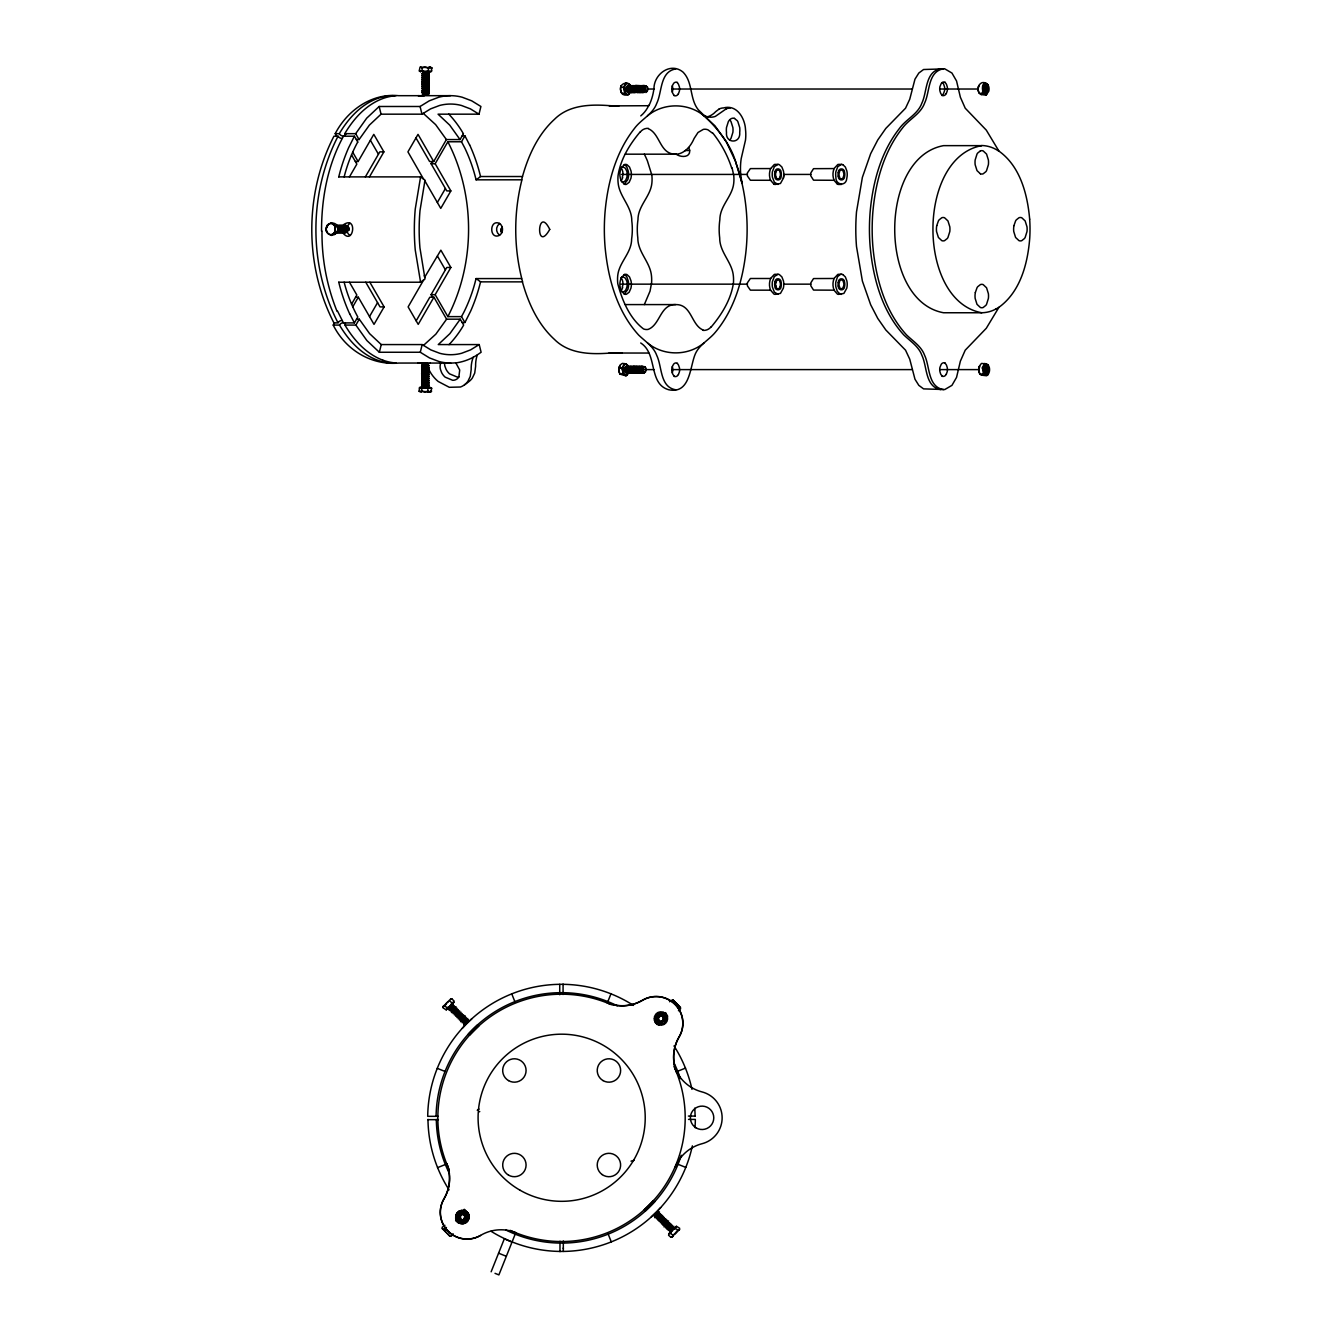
<?xml version="1.0" encoding="UTF-8"?>
<svg xmlns="http://www.w3.org/2000/svg" width="1342" height="1342" viewBox="0 0 1342 1342"><rect width="100%" height="100%" fill="white"/><g stroke="black" fill="none" stroke-linecap="round" stroke-linejoin="round"><path stroke-width="1.5" d="M563.321 1248.815L563.321 1247.909M662.814 1015.391L664.391 1017.756L664.038 1020.457M459.534 1217.043C470.069 1205.569 461.447 1231.184 460.272 1215.164M658.05 1018.679C666.068 1007.741 663.384 1030.555 658.1 1018.008M664.038 1019.081C664.642 1012.69 654.208 1016.028 658.519 1020.876M326.223 229.297C325.804 233.743 331.994 237.467 334.242 232.569A5.821 5.821 0 0 0 334.812 231.428C335.047 229.214 335.886 223.04 337.781 227.469A4.462 4.462 0 0 1 338.167 230.203L337.698 231.411M459.316 1219.224L458.729 1216.137L460.323 1213.94M657.429 1020.004L657.832 1016.515M663.569 1020.776L663.955 1016.615M985.716 92.162C982.478 93.068 984.005 84.848 983.619 90.065M984.038 369.604L984.105 368.748L984.609 370.979A7.029 7.029 0 0 0 984.76 368.228L985.347 365.98L987.108 366.4M984.156 368.446L984.139 370.509M642.818 369.335L644.126 372.321L646.072 370.61A4.68 4.68 0 0 0 646.106 368.899L644.663 366.618L645.703 367.725M453.932 1002.239L446.232 1009.939L442.977 1007.741M444.185 1005.779L447.272 1007.691L446.265 1009.738M452.036 1003.179L449.755 1000.746M669.809 1233.13L672.879 1235.043L672.577 1236.502M678.649 1230.329L675.345 1228.484L675.798 1226.84M984.256 369.604L984.139 370.711M620.977 91.508C618.108 84.546 626.815 80.05 630.757 85.636M625.909 82.852L623.762 86.978L620.943 87.381M618.863 369.989L620.306 364.974M620.323 364.94C625.724 359.522 624.215 369.805 619.148 368.027M979.224 93.101C976.037 88.253 980.13 79.48 986.555 83.556M984.206 82.785L982.948 86.693A9.075 9.075 0 0 0 983.015 91.424L986.118 95.114L988.769 91.222A9.075 9.075 0 0 0 988.702 86.492L987.964 84.814M978.821 371.248A7.817 7.817 0 0 0 979.123 372.455L979.744 373.747L978.721 369.486L980.448 364.571L981.606 363.43L986.454 363.967M984.726 363.43L982.126 367.96L983.166 370.392A6.559 6.559 0 0 1 983.367 371.684L983.065 374.116L979.845 373.915M326.223 228.845C325.972 222.806 334.376 220.893 337.412 225.875M328.337 233.743L327.247 232.569A5.821 5.821 0 0 1 326.66 231.428L326.257 229.75A6.76 6.76 0 0 1 326.257 228.408L328.337 224.399M463.225 1220.868L466.211 1218.318L465.54 1214.359M664.76 1019.434L664.324 1016.38L661.707 1014.653M664.407 1018.796L663.804 1020.457M631.26 88.22L632.166 85.737L633.76 85.636M424.34 364.37L428.232 364.521L427.242 364.89A29.071 29.071 0 0 1 426.37 364.99L421.656 366.467L422.545 367.406L426.37 366.836A29.071 29.071 0 0 0 427.242 366.735L429.004 365.578L428.098 364.655M442.977 1007.523L443.414 1006.248M328.639 224.164L330.736 223.544A3.875 3.875 0 0 1 332.833 224.181C335.953 225.557 335.349 227.15 333.151 224.399M978.234 90.166L978.201 89.729A9.511 9.511 0 0 1 978.201 87.951L978.855 85.519M978.754 370.811L978.721 370.392A9.511 9.511 0 0 1 978.721 368.614L979.358 366.165M326.257 228.408L327.029 225.926M664.005 1019.249L661.874 1021.916M428.366 71.898L429.255 72.887L428.35 73.827L424.592 74.397A26.454 26.454 0 0 0 423.468 74.548L421.891 73.844L423.468 72.703A26.454 26.454 0 0 1 424.592 72.552L428.333 71.713M428.35 73.827C430.631 75.907 426.102 76.159 424.592 76.242A26.454 26.454 0 0 0 423.468 76.377L421.891 75.689L422.797 74.749M428.35 75.672L429.255 76.578L428.299 77.568L424.592 78.088A26.454 26.454 0 0 0 423.468 78.222L421.891 77.534L422.797 76.595M422.797 78.44L421.891 79.363L423.468 80.067A26.454 26.454 0 0 1 424.592 79.933L428.299 79.413L429.255 78.457L428.35 77.517M428.35 79.346L429.255 80.252L428.215 81.292L424.592 81.761A26.454 26.454 0 0 0 423.468 81.912L421.891 81.208L422.797 80.268M428.35 81.191L429.255 82.097L428.299 83.087L424.592 83.607A26.454 26.454 0 0 0 423.468 83.758L421.891 83.053L422.797 82.114M428.35 83.036L429.255 83.942L428.215 84.965L424.592 85.452A26.454 26.454 0 0 0 423.468 85.603L421.891 84.898L422.797 83.959M422.797 85.804L421.891 86.744L423.468 87.448A26.454 26.454 0 0 1 424.592 87.297L428.299 86.777L429.255 85.821L428.35 84.882M428.35 86.727L429.255 87.633L428.299 88.622L424.592 89.142A26.454 26.454 0 0 0 423.468 89.277L421.891 88.589L422.797 87.649M422.814 91.306L423.468 91.122A26.454 26.454 0 0 1 424.592 90.988L429.255 91.34L424.592 92.816A26.454 26.454 0 0 0 423.468 92.967L421.891 92.263L422.797 89.495M421.891 92.263L429.255 91.34M421.64 366.5L429.004 365.578M422.613 367.356C420.18 369.906 424.877 368.849 426.37 368.681A29.071 29.071 0 0 0 427.242 368.564L429.004 367.423L428.098 366.483M428.098 368.329L429.004 369.235L427.242 370.409A29.071 29.071 0 0 1 426.37 370.526C424.894 370.677 420.214 371.818 422.613 369.201M422.613 372.875L426.37 372.371A29.071 29.071 0 0 0 427.242 372.254L429.004 372.959L427.242 374.099A29.071 29.071 0 0 1 426.37 374.2L422.613 374.72L421.64 373.881L422.545 371.097M421.64 373.881L429.004 372.959M428.098 373.864L429.004 374.754L427.242 375.945A29.071 29.071 0 0 1 426.37 376.045C424.928 376.23 420.214 377.236 422.613 374.72M422.613 376.565C420.18 379.115 424.877 378.058 426.37 377.89A29.054 29.054 0 0 0 427.242 377.79L429.004 376.632L428.098 375.71M428.098 377.538L429.004 378.444L427.242 379.618A29.054 29.054 0 0 1 426.37 379.736C424.894 379.887 420.214 381.027 422.613 378.41M428.098 379.383L429.004 380.289L427.242 381.464A29.054 29.054 0 0 1 426.37 381.581C424.961 381.732 420.331 382.789 422.545 380.306M428.098 381.229L429.004 382.168L427.242 383.309A29.054 29.054 0 0 1 426.37 383.426C424.928 383.611 420.214 384.6 422.613 382.101M428.098 383.074L429.004 383.98L427.242 385.154A29.054 29.054 0 0 1 426.37 385.255C424.928 385.456 420.214 386.446 422.613 383.929M988.064 90.249L987.511 86.106M984.139 368.698L984.391 367.49M644.68 87.767L645.737 91.558L647.867 89.964A4.68 4.68 0 0 0 647.901 88.253C647.196 85.066 643.539 86.14 647.498 87.079M642.868 368.597L645.016 367.02M657.882 1015.642L656.674 1018.578L657.882 1021.514M653.973 88.975C653.655 74.364 670.363 61.698 682.977 72.065C693.16 82.231 689.369 98.721 698.293 109.759C714.095 125.209 730.115 141.38 736.204 163.623A169.461 169.461 0 0 1 741.304 180.482L742.025 183.435A193.584 193.584 0 0 1 744.508 196.167A210.66 210.66 0 0 1 745.817 252.682C742.529 281.149 733.94 310.203 715.185 332.464C708.61 340.382 698.259 345.246 694.686 355.513C689.838 368.664 689.603 393.961 668.92 389.801C647.951 384.047 658.016 353.902 640.704 342.982M775.693 283.061L776.28 281.367A2.701 2.701 0 0 1 777.303 280.293M838.23 172.648C838.163 167.633 844.722 167.633 844.655 172.648A9.897 9.897 0 0 1 844.655 176.205C844.739 181.22 838.163 181.22 838.23 176.205M838.23 282.558C838.163 277.526 844.722 277.526 844.655 282.558A9.897 9.897 0 0 1 844.655 286.098C844.739 291.113 838.163 291.113 838.23 286.098M338.704 176.892L420.583 176.892L425.011 180.18L419.996 210.627A215.928 215.928 0 0 0 419.945 247.901L425.011 278.935L420.583 282.223L338.704 282.223M420.583 176.892L415.248 209.084A230.254 230.254 0 0 0 415.248 250.015L420.583 282.223M620.96 86.978L621.312 85.586L620.792 87.163A9.344 9.344 0 0 0 620.641 89.797L620.692 90.233M619.165 367.624L619.518 366.232L619.014 367.825A9.344 9.344 0 0 0 618.897 370.895L619.903 373.814M621.765 93.303L624.265 93.537L624.55 91.122M619.987 373.965L622.47 374.183L622.755 371.768A6.542 6.542 0 0 0 622.554 370.459L621.514 368.027M465.204 1219.274L465.942 1216.59L464.181 1213.688M979.324 93.269C986.622 94.628 978.788 85.251 985.28 83.523A1.879 1.879 0 0 1 986.303 83.489L987.964 84.814M988.048 90.283L987.326 92.078M656.842 1017.672L656.842 1019.484M450.694 363.078A45.511 45.511 0 0 1 439.035 361.535L429.474 357.911L420.281 352.258L379.35 352.258L381.245 344.575L369.587 333.621L359.27 319.178L356.553 319.178M463.443 133.663L460.038 139.568L449.721 125.125L438.062 114.171L478.993 114.171L480.906 106.488L471.713 100.835L462.151 97.211A45.511 45.511 0 0 0 450.493 95.668L418.301 95.701M420.281 352.258L422.193 344.575L381.245 344.575M431.671 391.143L427.628 391.998L427.997 388.257L429.44 387.435A1.862 1.862 0 0 1 430.228 387.435L431.671 388.257L430.849 391.998L418.972 391.143L419.794 387.402L431.671 388.257M985.347 365.98L985.263 363.581M326.576 231.696L326.257 229.734M644.73 87.599L645.083 86.693M667.628 1016.632L663.3 1013.864M522.491 176.523L521.635 179.811L476.175 179.828L480.604 176.523L522.491 176.523C528.413 155.387 537.991 134.368 554.464 119.337C569.092 104.659 590.95 104.19 610.241 105.716L611.096 105.716M810.769 174.426L783.778 174.426A16.523 16.523 0 0 1 783.342 178.268L780.44 183.502L775.257 184.458A3.489 3.489 0 0 1 773.998 184.206M629.834 85.351L627.871 85.552L626.798 87.784A6.274 6.274 0 0 0 626.899 90.048L628.878 92.665L636.024 92.514M629.364 85.552L628.308 87.784A6.274 6.274 0 0 0 628.408 90.048C632.719 94.225 624.902 97.043 621.9 93.537M632.267 85.636L630.656 85.737L629.767 88.22A6.341 6.341 0 0 0 629.918 90.048L631.596 92.564M641.291 85.636L639.681 85.737L638.792 88.22A6.341 6.341 0 0 0 638.943 90.048L640.637 92.564L643.556 92.514M637.987 366.299L633.827 366.081L632.485 368.865A6.341 6.341 0 0 0 632.636 370.694L634.33 373.21L638.758 373.16M644.059 366.618L641.342 366.081L640 368.865A6.341 6.341 0 0 0 640.151 370.694L641.56 373.059L643.825 373.244M642.415 366.383L641.51 368.865A6.341 6.341 0 0 0 641.661 370.694L643.288 373.126M334.795 234.414L337.412 232.25L337.882 229.75A9.579 9.579 0 0 0 337.899 228.408L337.714 227.117M466.362 1020.608C471.713 1016.297 456.75 1032.501 468.358 1020.39M450.191 1007.758L448.832 1008.647L452.086 1004.084M655.584 1216.087L658.167 1211.91L654.309 1215.751M670.597 1231.872L673.114 1227.913M622.722 177.513L621.832 179.744A6.005 6.005 0 0 1 621.111 180.767L624.399 184.24A3.439 3.439 0 0 0 626.412 184.357L629.163 182.311L630.941 178.268A16.725 16.725 0 0 0 631.025 171.004L629.482 167.012L626.982 164.697A3.489 3.489 0 0 0 624.399 164.596L621.111 168.085M622.722 287.406L621.832 289.637A6.005 6.005 0 0 1 621.111 290.66L624.399 294.133A3.439 3.439 0 0 0 626.412 294.25L629.163 292.22L630.941 288.161A16.725 16.725 0 0 0 631.025 280.914L629.482 276.905L626.982 274.59A3.489 3.489 0 0 0 624.399 274.506L621.111 277.979M459.149 1214.409L458.142 1216.959L459.048 1219.543M664.86 1019.501L661.74 1022.621L657.966 1021.43M430.212 67.1L431.923 67.956L420.063 67.1L419.224 70.858L431.084 71.713L431.923 67.956L429.96 67.1M465.288 1219.123L465.355 1215.215M465.657 1218.133C466.16 1212.967 464.818 1223.535 460.574 1219.677C457.152 1217.764 460.189 1212.212 463.661 1213.805M348.819 230.136L348.568 227.284L346.421 225.49A2.751 2.751 0 0 0 345.23 225.406L345.23 225.406M645.183 86.525L644.596 88.086A4.731 4.731 0 0 0 644.714 89.797L645.234 90.971M452.422 1003.145L454.032 1000.931L451.835 998.884M675.479 1227.477L675.663 1227.024A5.553 2.768 45 0 1 676.133 1226.554M679.203 1229.926L679.656 1228.282L676.569 1226.353M979.241 366.5L979.023 367.557M445.225 1005.644L446.131 1003.699M451.784 1003.179L450.291 1005.879M458.478 1215.617L459.467 1219.828M978.435 86.693L978.503 86.894M656.842 1017.655L657.379 1016.464M670.832 1232.996L671.52 1231.436M677.408 1230.53L671.956 1237.19M431.352 391.411L429.96 391.998M491.138 1271.797L504.34 1238.783L512.007 1242.138M607.943 1001.384L611.046 993.617M515.11 1234.372L498.888 1274.9L495.013 1273.34M429.708 391.998L427.997 391.143L425.028 391.998M986.94 86.257L984.843 85.318L983.535 89.411M458.494 1215.584L460.994 1213.269L464.064 1213.621M776.146 171.742L775.693 173.152A7.079 7.079 0 0 0 775.693 175.701L776.146 177.11M839.589 171.742L839.136 173.152A7.079 7.079 0 0 0 839.153 175.701L839.589 177.11M843.296 177.11L843.749 175.701A7.079 7.079 0 0 0 843.732 173.152L843.296 171.742M843.296 287.003L843.749 285.594A7.079 7.079 0 0 0 843.732 283.061L843.296 281.652M628.962 366.299C625.422 364.219 622.252 370.509 625.758 372.875M773.998 184.206L770.56 180.281A15.55 15.55 0 0 1 770.643 168.606L774.317 164.529A3.422 3.422 0 0 1 775.257 164.395L777.991 164.395A3.523 3.523 0 0 1 779.383 164.697L781.883 167.012L783.443 171.004A16.725 16.725 0 0 1 783.342 178.268M770.56 278.482L774.317 274.439A3.422 3.422 0 0 1 775.257 274.305L777.991 274.305A3.523 3.523 0 0 1 779.383 274.59L781.883 276.905L783.443 280.914A16.725 16.725 0 0 1 783.342 288.161L780.44 293.412L775.257 294.351A3.489 3.489 0 0 1 773.998 294.099L770.56 290.174A15.55 15.55 0 0 1 770.643 278.499L750.396 278.499L747.46 282.709A9.948 9.948 0 0 0 747.46 285.93L750.396 290.157L770.56 290.174M627.452 85.972L626.06 89.126L627.553 92.229M779.836 177.11L780.272 175.785A7.029 7.029 0 0 0 780.256 172.967L779.803 171.659M779.836 287.02L780.272 285.678A7.029 7.029 0 0 0 780.256 282.86L779.803 281.568M839.589 281.635L839.153 282.977A7.029 7.029 0 0 0 839.186 285.779L839.639 287.087M624.667 367.691L624.265 368.731A4.68 4.68 0 0 0 624.248 370.442L624.6 371.449M627.284 86.207L626.546 88.086A4.731 4.731 0 0 0 626.664 89.797L627.57 91.625M628.777 86.257L628.056 88.086A4.731 4.731 0 0 0 628.173 89.797L629.062 91.625M630.455 85.972L629.549 88.086A4.731 4.731 0 0 0 629.666 89.797L630.572 91.625M639.782 85.636L635.622 85.435L634.061 88.086A4.731 4.731 0 0 0 634.179 89.797L635.571 92.195L637.534 92.514M639.312 86.257L638.574 88.086A4.731 4.731 0 0 0 638.691 89.797L639.597 91.625M644.412 85.552L643.086 88.086A4.731 4.731 0 0 0 643.221 89.797C646.341 93.336 642.852 93.437 641.711 89.797A4.731 4.731 0 0 1 641.593 88.086L643.137 85.435L646.139 85.905M625.657 366.618L624.751 368.731A4.731 4.731 0 0 0 624.869 370.442L626.529 373.059L629.717 373.16M630.472 366.299L628.861 366.383L627.754 368.731A4.731 4.731 0 0 0 627.888 370.442L629.264 372.841L631.226 373.16M633.005 366.903L632.267 368.731A4.731 4.731 0 0 0 632.401 370.442L633.088 371.935M639.497 366.299L637.903 366.383L636.796 368.731A4.731 4.731 0 0 0 636.913 370.442L638.289 372.841L640.251 373.16M640.52 366.903L639.798 368.731A4.731 4.731 0 0 0 639.916 370.442L640.604 371.935M642.03 366.903L641.308 368.731A4.731 4.731 0 0 0 641.426 370.442L642.113 371.935M465.557 1218.335L464.768 1219.425L465.489 1216.875M983.854 91.105L984.089 90.317A7.029 7.029 0 0 0 984.24 87.582L984.105 86.307L984.491 87.884A5.485 5.485 0 0 1 984.34 90.015L983.854 91.122M985.229 91.323L985.598 90.317A7.029 7.029 0 0 0 985.749 87.582L984.206 86.106M985.733 92.145L987.091 90.317A7.029 7.029 0 0 0 987.259 87.582L986.773 85.989M984.542 367.104L985.011 368.547A5.485 5.485 0 0 1 984.86 370.66L985.112 372.64L986.102 370.979A7.029 7.029 0 0 0 986.269 368.228L985.884 366.836M986.672 372.59L987.611 370.979A7.029 7.029 0 0 0 987.779 368.228L987.125 366.433M625.389 84.965L626.982 83.59A1.879 1.879 0 0 1 628.006 83.556L628.257 83.64M623.611 365.611L625.204 364.236A1.879 1.879 0 0 1 626.228 364.202L628.157 365.997M635.269 85.636L633.676 85.737L632.77 88.22A6.341 6.341 0 0 0 632.921 90.048L634.615 92.564M634.8 86.257L634.28 88.22A6.341 6.341 0 0 0 634.43 90.048L635.085 91.625M636.896 85.552L635.773 88.22A6.341 6.341 0 0 0 635.923 90.048L637.618 92.564L640.537 92.514M638.289 85.653L637.282 88.22A6.341 6.341 0 0 0 637.433 90.048L639.127 92.564M642.784 85.636L641.191 85.737L640.285 88.22A6.341 6.341 0 0 0 640.436 90.048L642.13 92.564M642.315 86.257L641.795 88.22A6.341 6.341 0 0 0 641.946 90.048L642.399 91.29M643.825 86.257L643.304 88.22A6.341 6.341 0 0 0 643.455 90.048L644.16 91.709M625.473 366.903L625.003 368.429A6.274 6.274 0 0 0 625.12 370.694L625.573 371.935M627.368 366.383L626.513 368.429A6.274 6.274 0 0 0 626.613 370.694L628.308 373.21L626.932 374.988M631.981 366.299L630.371 366.383L629.465 368.865A6.341 6.341 0 0 0 629.633 370.694L631.31 373.21L634.229 373.16M633.474 366.299L631.881 366.383L630.975 368.865A6.341 6.341 0 0 0 631.126 370.694L632.82 373.21M634.883 366.383L633.994 368.865A6.341 6.341 0 0 0 634.145 370.694L635.823 373.21M636.393 366.383L635.487 368.865A6.341 6.341 0 0 0 635.638 370.694L637.333 373.21M637.517 366.903L636.997 368.865A6.341 6.341 0 0 0 637.148 370.694L637.601 371.935M641.006 366.299L639.396 366.383L638.507 368.865A6.341 6.341 0 0 0 638.658 370.694L639.798 372.841L641.761 373.16M1029.666 219.149A144.382 144.382 0 0 1 1029.75 237.937C1027.804 263.217 1020.557 291.633 998.934 307.301L986.303 328.27L965.217 350.195L960.369 361.183L956.544 377.404L951.948 385.355L944.768 389.549L923.564 388.878L918.817 385.355L914.976 379.232L909.742 359.186L905.548 350.195L885.821 329.981L877.769 318.44L870.673 304.751L862.386 281.065L856.498 246.475A213.328 213.328 0 0 1 856.498 211.919L862.386 177.345L870.673 153.659L877.769 139.954L885.821 128.413L905.548 108.199L909.742 99.224L914.976 79.178L918.817 73.038L923.564 69.516L944.768 68.845L951.948 73.038L956.544 80.99L960.369 97.211L965.217 108.199L986.303 130.14L998.934 151.109C1020.272 166.324 1027.486 194.389 1029.666 219.149M643.137 367.607L642.801 368.731A4.731 4.731 0 0 0 642.919 370.442L643.455 371.633M625.221 85.284L624.651 86.76A9.075 9.075 0 0 0 624.718 91.491L627.117 94.494A1.879 1.879 0 0 0 628.14 94.46L629.532 93.37L628.274 94.796M644.328 304.584L650.048 291.13L651.575 282.877A40.629 40.629 0 0 0 651.491 275.999C650.333 262.109 637.702 252.363 637.819 237.937A68.526 68.526 0 0 1 637.97 219.685C637.987 205.779 650.367 196.67 651.843 183.418A37.173 37.173 0 0 0 651.826 174.997L647.381 160.788A127.272 127.272 0 0 0 644.345 154.179M623.426 365.93L622.856 367.406A9.075 9.075 0 0 0 622.923 372.137L626.026 375.844L627.536 374.284M984.038 365.863L983.468 367.339A9.075 9.075 0 0 0 983.535 372.07L986.085 375.24M501.925 227.368L502.176 227.167A7.767 7.767 0 0 1 502.059 231.931A6.962 6.962 0 0 1 501.69 232.787L501.64 232.887A6.274 6.274 0 0 1 499.375 235.387M649.243 104.793L648.79 105.716L611.08 105.884M462.185 322.55L464.919 322.55L461.497 316.628L447.859 316.628C475.471 263.066 475.471 195.345 447.859 141.766L461.497 141.766L464.919 135.844L462.185 135.844M443.179 1006.634L443.279 1006.433A5.536 2.768 45 0 1 443.749 1005.963L444.219 1005.762M453.831 1002.172L453.73 1002.39A5.553 2.768 45 0 1 453.244 1002.86M672.879 1235.043L675.244 1233.835A5.536 5.536 0 0 0 676.2 1232.895L679.438 1229.54M357.811 142.118L354.405 136.213L343.485 136.213C327.582 165.066 321.476 198.431 321.543 231.126M678.465 93.722L679.421 91.021A11.323 11.323 0 0 0 679.421 86.962L678.465 84.278A4.731 4.731 0 0 0 677.274 82.852M678.465 374.485L679.421 371.784A11.323 11.323 0 0 0 679.421 367.725L678.465 365.024A4.731 4.731 0 0 0 677.274 363.598M946.295 93.554L947.251 90.853A11.323 11.323 0 0 0 947.251 86.794L946.529 84.529A4.932 4.932 0 0 0 945.12 82.667M946.295 374.301L947.251 371.6A11.323 11.323 0 0 0 947.251 367.557L946.529 365.292A4.932 4.932 0 0 0 945.12 363.43M776.28 281.367L775.71 282.977A7.029 7.029 0 0 0 775.726 285.779L776.146 287.003M461.497 316.628L463.762 312.434A157.45 157.45 0 0 0 476.058 278.549M354.405 136.213L348.584 147.788A174.41 174.41 0 0 0 338.771 176.892M464.919 322.55L470.723 310.958A174.41 174.41 0 0 0 480.553 281.854L522.39 281.87C528.295 303.107 537.857 324.227 554.363 339.341C569.008 354.07 590.916 354.573 610.241 353.047L622 352.929M658.486 1017.035L659.325 1016.179M627.318 374.519L626.597 375.324L627.469 374.384M987.527 374.921L988.333 373.982M349.457 176.892L356.855 164.093L351.537 154.884M355.378 161.543L358.113 161.543L373.797 134.368L383.896 151.864L369.453 176.892M365.36 176.892L379.803 151.864L383.896 151.864M427.628 363.028L398.826 363.061C371.399 365.561 345.565 349.943 333.219 325.083L334.477 322.902M447.859 141.766L435.177 163.724L450.862 190.916L446.769 190.916L431.084 163.724L432.342 161.543M423.569 179.107L407.918 151.864L418.016 134.368L433.701 161.543L429.608 161.543L415.97 137.907M433.701 161.543L446.4 139.568L460.038 139.568M351.537 304.231L356.855 295.022L349.457 282.223M424.542 182.143L425.079 181.22L440.763 208.396L450.862 190.916M352.711 306.899L358.314 297.203L355.596 297.203M337.58 311.176L343.451 322.902L354.405 322.902L357.811 316.997A150.874 150.874 0 0 1 344.139 282.189M382.755 360.142C366.181 353.902 353.802 339.996 344.944 325.083L355.865 325.083L359.27 319.178M369.503 316.578L377.555 302.638M445.41 188.551L437.358 202.491M369.855 282.223L384.114 306.899L374.015 324.378L358.314 297.203M423.703 279.891L408.119 306.899L418.218 324.378L433.919 297.203L446.601 319.178L460.239 319.178L463.661 325.083A102.478 102.478 0 0 1 449 344.642M424.626 277.358L440.864 250.166L450.862 267.477L435.177 294.67L447.859 316.628M432.543 297.203L431.084 294.67L446.769 267.477L450.862 267.477M416.171 320.839L429.826 297.203L433.919 297.203M645.317 86.945L644.865 88.086A4.68 4.68 0 0 0 644.831 89.797L644.999 90.434M643.523 367.607L643.07 368.731A4.68 4.68 0 0 0 643.053 370.442L643.204 371.08M667.091 1018.393L664.005 1013.059L657.63 1013.059L654.426 1018.578L657.63 1024.214L664.005 1024.114L666.706 1017.722M654.628 1018.242L657.63 1013.059M626.462 87.045L626.06 88.086A4.68 4.68 0 0 0 626.026 89.797L626.63 91.306M631.78 86.257L631.059 88.086A4.731 4.731 0 0 0 631.176 89.797L633.105 92.564M633.29 86.257L632.568 88.086A4.731 4.731 0 0 0 632.686 89.797L633.374 91.29M636.293 86.257L635.571 88.086A4.731 4.731 0 0 0 635.689 89.797L636.594 91.625M637.802 86.257L637.081 88.086A4.731 4.731 0 0 0 637.198 89.797L638.087 91.625M640.805 86.257L640.084 88.086A4.731 4.731 0 0 0 640.201 89.797L641.107 91.625M647.431 91.105L645.938 92.548M626.982 366.903L626.261 368.731A4.731 4.731 0 0 0 626.378 370.442L627.066 371.935M629.985 366.903L629.264 368.731A4.731 4.731 0 0 0 629.381 370.442L630.086 371.935M631.495 366.903L630.774 368.731A4.731 4.731 0 0 0 630.891 370.442L631.579 371.935M634.498 366.903L633.776 368.731A4.731 4.731 0 0 0 633.894 370.442L634.598 371.935M636.007 366.903L635.286 368.731A4.731 4.731 0 0 0 635.403 370.442L636.091 371.935M639.01 366.903L638.289 368.731A4.731 4.731 0 0 0 638.406 370.442L639.111 371.935M645.636 371.751L643.875 373.244M986.672 94.611L986.437 94.393A1.879 1.879 0 0 1 985.414 94.426L985.162 94.343M987.175 375.274L988.349 373.948A5.452 5.452 0 0 0 988.886 373.009L989.289 371.868A9.075 9.075 0 0 0 989.222 367.138L987.897 364.672L988.45 365.393M345.011 135.525L346.119 133.663M986.739 91.34L987.007 86.408M987.259 371.986L987.88 368.06M337.412 232.25C334.577 233.005 334.594 226.681 335.651 226.228L335.248 228.845M988.081 374.317L986.638 375.777L981.438 375.123M643.388 367.171L643.942 366.668M393.86 95.903A48.228 48.228 0 0 0 379.35 99.962C364.286 106.706 353.047 119.74 344.743 133.663L355.664 133.663L366.685 118.197L379.149 106.488L420.08 106.488L429.255 100.835L438.834 97.211A45.511 45.511 0 0 1 450.493 95.668M356.351 139.568L359.069 139.568L369.385 125.125L381.044 114.171L421.975 114.171L430.581 108.87L439.555 105.481A42.592 42.592 0 0 1 461.43 105.464L470.388 108.87L478.993 114.171M446.601 319.178L435.848 334.141L423.401 345.464M460.239 319.178L449.922 333.621L438.264 344.575L479.195 344.575L481.107 352.258L477.383 354.825M671.554 1231.386L672.04 1230.648A5.536 5.536 0 0 1 672.996 1229.691L675.345 1228.484M985.816 371.885L986.353 370.66A5.485 5.485 0 0 0 986.521 368.547L986.051 367.087M336.657 136.213L333.94 136.213C304.416 193.382 304.416 265.716 333.923 322.902L338.05 322.902C308.543 265.766 308.526 193.332 338.033 136.213L336.657 136.213L335.198 133.663C347.393 110.296 371.734 93.001 398.574 95.685L419.107 95.685M987.678 374.636L986.957 375.039A1.879 1.879 0 0 1 985.934 375.072L985.682 374.988M628.677 366.618L627.972 368.865A6.341 6.341 0 0 0 628.123 370.694L628.777 372.271M448.194 1008.597L449.922 1006.617M468.358 1019.769L465.708 1022.772M452.019 1004.235L450.174 1006.349M464.483 1024.214L465.473 1023.04M984.206 365.544L985.8 364.168A1.879 1.879 0 0 1 986.823 364.135L987.729 364.554M459.568 1215.231C461.48 1211.004 468.274 1217.731 463.091 1214.124M446.181 1003.631L446.416 1003.296A5.536 5.536 0 0 1 447.372 1002.34L448.53 1001.618M669.037 1233.6L668.584 1235.261L670.883 1237.29M672.443 1236.703L672.577 1236.519A5.553 2.768 45 0 1 672.107 1236.988L671.403 1237.24M670.698 1231.839L671.772 1230.58M984.592 85.67L984.743 82.936M465.037 1219.459L464.064 1220.297M657.882 1212.312L656.926 1213.403M451.566 1006.5L453.395 1004.084L451.684 1005.561M454.166 1009.1L455.995 1006.735L455.139 1007.238M463.275 1018.226L465.12 1015.81L463.695 1016.817M657.63 1214.309L659.459 1211.91L657.228 1213.856M666.756 1223.418L668.584 1221.019L667.46 1221.79M427.93 94.728L423.971 94.728L424.877 94.678M450.962 1007.188L448.832 1009.956L450.895 1008.412M453.562 1009.805L451.432 1012.556L453.16 1011.298M462.688 1018.913L460.558 1021.681L461.967 1020.675M657.026 1215.013L654.896 1217.764L656.641 1216.506M666.152 1224.122L664.022 1226.89L665.447 1225.883M673.936 1228.182L671.956 1230.396M428.668 94.41L422.814 94.728L422.797 93.168M673.734 1228.416L674.422 1227.578L673.416 1228.366M640.151 131.919C629.583 144.45 620.373 159.43 618.025 175.869A40.629 40.629 0 0 0 618.108 182.747C619.266 196.637 631.897 206.383 631.78 220.809A68.526 68.526 0 0 1 631.629 239.061C631.612 252.984 619.232 262.076 617.756 275.328A37.173 37.173 0 0 0 617.79 283.749C622.067 300.205 629.633 318.356 643.489 328.907A8.136 8.136 0 0 0 648.186 329.377C660.398 324.747 660.046 304.198 675.731 304.584L625.271 304.584M711.31 326.844C721.895 314.313 731.088 299.333 733.453 282.877A40.629 40.629 0 0 0 733.369 275.999C732.212 262.109 719.564 252.363 719.698 237.937A68.526 68.526 0 0 1 719.849 219.685C719.866 205.779 732.229 196.67 733.705 183.418A37.173 37.173 0 0 0 733.688 174.997L732.011 167.75M469.499 1035.252L478.909 1025.858M653.52 1200.52L644.21 1209.83M420.65 67.1C422.68 67.486 422.68 71.327 420.65 71.696M420.398 387.402C423.149 388.073 421.623 393.927 419.207 391.411M656.741 1213.604L654.292 1216.372L655.55 1215.382M468.308 1034.078L477.735 1024.684M654.711 1201.711L645.317 1211.071M462.403 1028.157L465.976 1024.365M660.633 1207.632L657.043 1211.423M501.891 227.419L500.734 230.17L501.69 232.787M428.484 94.46L424.928 94.678M662.948 1021.262L660.516 1021.916M657.748 1016.045L659.895 1014.535M428.299 90.468L429.255 89.511L428.35 88.572M428.299 92.313L429.255 93.185L428.35 94.091M428.098 384.919L429.004 385.808L428.048 386.815L421.64 388.257M466.295 1024.03L471.814 1018.763M656.439 1212.027L651.306 1216.926M421.975 364.957L428.081 364.37M422.562 387.402L422.613 385.775M327.163 225.389L328.035 224.651M421.992 364.99L422.562 364.37M428.098 372.019L429.004 371.113L428.098 370.174M443.078 1006.584L450.677 998.985M669.574 1001.736L672.627 999.807L676.586 1003.447M442.944 1229.222L444.403 1229.54L446.467 1227.494M676.351 1226.286L668.903 1233.784A5.553 2.768 44.9 0 1 669.373 1233.315L669.574 1233.214M671.856 1237.29L672.828 1236.317M679.606 1229.54L678.867 1230.211A5.536 2.768 45 0 0 679.337 1229.758M419.207 387.989L420.214 387.402M658.134 1016.162L659.677 1015.173M985.313 366.131L986.001 367.003M656.909 1214.141L655.919 1215.064M449.922 1007.171L448.345 1008.563M459.887 1213.822L461.43 1213M463.762 1023.812L467.721 1018.461L466.295 1019.417M669.675 1231.771L673.801 1226.236L672.376 1227.225M449.973 1006.198L447.272 1007.691M335.601 231.696L335.248 229.297M345.8 232.703L348.819 230.203A4.462 4.462 0 0 0 348.551 227.503L347.813 226.379M451.868 1009.989C446.5 1014.334 457.337 1003.531 453.562 1006.148M455.559 1009.251C461.061 1004.772 448.966 1017.068 454.468 1012.589M456.867 1010.56C462.302 1006.131 450.342 1018.326 455.777 1013.898M458.176 1011.868C463.644 1007.389 451.633 1019.652 457.068 1015.206M458.377 1016.498C452.975 1020.91 464.5 1009.251 459.786 1012.908M459.685 1017.806C454.267 1022.201 465.674 1010.727 461.094 1014.216M657.932 1217.798C652.648 1222.008 663.451 1211.323 659.643 1213.973M659.241 1219.106C653.957 1223.367 664.709 1212.631 660.935 1215.265M658.066 1015.726L662.713 1015.324M462.386 1015.508C467.033 1011.952 456.045 1022.906 460.675 1019.366M465.003 1018.125C469.65 1014.552 458.662 1025.506 463.275 1021.983M660.23 1220.666C655.752 1224.038 665.934 1214.057 662.243 1216.573M661.539 1221.975C657.01 1225.397 667.343 1215.248 663.552 1217.882M662.831 1223.283C658.251 1226.722 668.702 1216.489 664.844 1219.173M664.139 1224.575C659.509 1228.131 669.96 1217.831 666.152 1220.482M668.467 1223.317C673.097 1219.761 662.126 1230.715 666.739 1227.192M669.775 1224.625C674.372 1221.103 663.451 1232.006 668.048 1228.484M671.067 1225.934C675.663 1222.428 665.246 1232.728 669.054 1230.027M675.731 68.945C659.811 71.646 662.227 91.86 656.792 103.233C652.782 114.439 641.006 119.371 634.347 128.597C615.726 152.283 607.674 182.529 605.041 212.103A213.328 213.328 0 0 0 605.041 246.643C607.926 278.247 616.834 311.076 638.641 335.047C645.15 341.405 653.588 346.488 656.792 355.513C662.227 366.886 659.811 387.1 675.731 389.801M431.923 70.858L430.48 71.663A1.862 1.862 0 0 1 429.692 71.663C426.152 70.036 430.866 65.053 428.568 67.687M453.042 1010.157C448.345 1013.881 456.75 1005.41 453.797 1007.221M454.384 1009.083C459.249 1005.158 449.503 1015.357 454.351 1011.465M455.693 1010.392C460.608 1006.399 450.845 1016.615 455.659 1012.774M456.951 1014.066C452.271 1017.79 461.078 1008.781 457.488 1011.298M458.259 1015.374C453.529 1019.081 462.42 1010.09 458.779 1012.606M451.482 1009.067L450.124 1009.956L452.707 1005.762M459.3 1016.884C455.089 1020.071 463.778 1011.281 460.088 1013.915M460.608 1018.175C456.381 1021.379 465.07 1012.64 461.396 1015.206M461.916 1019.484C457.656 1022.772 466.261 1014.032 462.688 1016.515M463.208 1020.792C459.081 1023.896 467.62 1015.273 463.997 1017.823M465.053 1019.299C469.297 1016.095 460.155 1025.456 464.517 1022.084M684.906 150.891L685.494 150.438A24.24 24.24 0 0 0 688.513 147.519M658.352 1213.906L659.459 1213.202L656.892 1217.395M659.643 1215.198L660.767 1214.51L658.201 1218.687M660.952 1216.506L662.076 1215.802L659.492 1219.995M662.26 1217.815C665.8 1215.349 658.016 1222.998 661.002 1221.153M663.552 1219.106C667.125 1216.624 659.341 1224.307 662.311 1222.445M664.86 1220.415C668.433 1217.915 660.6 1225.632 663.619 1223.753M667.746 1227.494C664.189 1229.96 671.99 1222.31 668.987 1224.156M669.054 1228.786C665.414 1231.386 673.298 1223.602 670.295 1225.447M670.346 1230.094C666.739 1232.627 674.607 1224.91 671.604 1226.756M666.387 1221.539C669.356 1219.71 661.942 1226.89 664.911 1225.061M667.695 1222.847C670.664 1221.002 663.267 1228.198 666.219 1226.353M464.449 384.886L468.895 381.598A15.399 15.399 0 0 0 472.401 377.941L474.716 373.076L475.622 366.282A32.644 32.644 0 0 1 477.333 354.808A51.298 51.298 0 0 1 455.794 362.927M479.195 344.575L470.589 349.876L461.631 353.281A42.592 42.592 0 0 1 439.757 353.298L430.799 349.876L422.193 344.575M986.873 92.598L984.391 92.179M429.205 72.954L421.958 73.776M429.205 74.8L421.958 75.605M429.255 76.611L421.891 77.484M429.205 78.49L421.958 79.295M429.205 80.335L421.958 81.141M429.205 82.164L421.958 82.986M429.255 83.976L421.958 84.831M429.205 85.854L421.958 86.66M429.205 87.7L421.958 88.505M429.205 89.545L421.958 90.35M429.255 93.185L422.076 93.923M428.954 367.456L421.707 368.278M428.954 369.302L421.707 370.124M428.954 371.147L421.707 371.952M429.004 374.804L421.656 375.676M428.954 376.683L421.707 377.488M428.954 378.511L421.707 379.333M428.954 380.356L421.707 381.178M428.954 382.202L421.707 383.007M429.004 384.013L421.656 384.886M428.954 385.892L423.2 386.479M647.532 115.764C663.535 102.596 687.943 102.596 703.946 115.764M703.946 342.982C687.943 356.167 663.535 356.167 647.532 342.982M998.934 307.301L995.73 309.18M984.542 91.961L985.833 90.015A5.485 5.485 0 0 0 986.001 87.884L985.363 86.19M333.856 233.29L332.514 234.145A3.841 3.841 0 0 1 328.639 233.961M463.879 1219.995L461.715 1220.482M342.831 232.837C353.5 246.391 357.777 215.24 343.77 224.533A6.593 6.593 0 0 0 343.116 225.406L343.099 225.406A2.751 2.751 0 0 1 344.29 225.49L346.421 227.503A4.462 4.462 0 0 1 346.689 230.203L344.743 232.636A2.214 2.214 0 0 1 343.686 232.72L343.502 232.686M460.725 1214.594L462.99 1214.107M333.89 233.273L335.752 232.25M334.762 234.431L331.239 235.454M502.311 227.737L501.12 229.113A3.305 3.305 0 0 0 501.12 231.478L501.824 232.518M718.993 109.121L715.705 111.638A18.536 18.536 0 0 1 707.419 116.855M725.821 109.121L715.37 116.385A13.856 13.856 0 0 1 710.79 117.19A13.655 13.655 0 0 1 707.385 116.737A16.356 16.356 0 0 1 702.235 114.305L714.934 125.779L726.274 141.766L735.5 161.426L742.109 183.435L740.985 177.01A68.492 68.492 0 0 1 741.187 158.675L745.481 140.189A45.863 45.863 0 0 0 745.515 129.503C744.911 118.23 736.926 104.24 723.539 107.93A9.679 9.679 0 0 0 718.993 109.138M464.047 1220.583L461.833 1220.968M626.848 374.888L626.345 375.106A1.879 1.879 0 0 1 625.322 375.139L625.07 375.072M986.924 373.529L988.651 370.509L987.829 366.45M499.023 235.555C489.327 239.497 489.327 219.551 499.039 223.191M624.231 184.173L627.754 179.761A16.087 16.087 0 0 0 628.241 171.021L626.949 167.331A6.24 6.24 0 0 0 624.265 164.596M624.231 294.066L627.754 289.671A16.087 16.087 0 0 0 628.241 280.931L626.949 277.24A6.224 6.224 0 0 0 624.265 274.506M421.891 67.956L424.391 67.134A5.502 5.502 0 0 1 425.733 67.134L428.249 67.956M428.249 70.858L426.186 71.596M980.398 150.908L977.697 153.038A9.931 9.931 0 0 0 977.01 154.078L975.164 159.95A20.08 20.08 0 0 0 975.164 164.747L977.01 170.619L980.398 173.806M421.774 386.613L422.847 386.496M677.777 1071.201L685.527 1068.098M437.526 1167.657L445.276 1164.537M986.454 372.724L985.112 372.64M463.661 1220.096L461.983 1220.297M450.962 999.002L451.986 998.884M985.85 365.661L987.813 366.433M986.89 373.546L984.625 372.388M659.878 1014.653L661.237 1014.569M661.707 1022.52L660.818 1022.621M461.363 1212.916L464.802 1213.789M461.145 1213.554L463.862 1213.722M659.14 1025.07C646.894 1013.327 662.713 1028.039 659.107 1023.325M466.446 1214.124L467.553 1214.812L463.711 1210.97M707.284 116.771L706.714 116.888A13.772 13.772 0 0 1 705.858 117.039M337.01 232.703L339.241 230.203A4.462 4.462 0 0 0 338.972 227.503L337.228 225.641M336.976 225.389L337.781 225.406A2.751 2.751 0 0 1 338.972 225.49L341.103 227.503A4.462 4.462 0 0 1 341.371 230.203L339.425 232.636A2.214 2.214 0 0 1 338.369 232.72L338.184 232.686M338.721 225.439L338.855 225.406A2.751 2.751 0 0 1 340.046 225.49L342.16 227.503A4.462 4.462 0 0 1 342.428 230.203L340.482 232.636A2.214 2.214 0 0 1 339.425 232.72L339.258 232.686M339.778 225.439L339.912 225.406A2.751 2.751 0 0 1 341.103 225.49L343.233 227.503A4.462 4.462 0 0 1 343.502 230.203L341.556 232.636A2.214 2.214 0 0 1 340.499 232.72L340.314 232.686M340.851 225.439L340.985 225.406A2.751 2.751 0 0 1 342.176 225.49L344.29 227.503A4.462 4.462 0 0 1 344.558 230.203L342.613 232.636A2.214 2.214 0 0 1 341.556 232.72L341.371 232.686M341.908 225.439L342.042 225.406A2.751 2.751 0 0 1 343.233 225.49L345.364 227.503A4.462 4.462 0 0 1 345.615 230.203L343.686 232.636A2.214 2.214 0 0 1 342.613 232.72L342.445 232.686M344.038 225.439L344.173 225.406A2.751 2.751 0 0 1 345.364 225.49L347.477 227.503A4.462 4.462 0 0 1 347.746 230.203L345.8 232.636A2.214 2.214 0 0 1 344.743 232.72L344.575 232.686M660.365 1015.743L661.12 1015.693M426.152 71.596L425.733 71.663A5.502 5.502 0 0 1 424.391 71.663L421.891 70.858M428.132 387.133L427.159 387.217M428.115 71.931L422.613 72.233M393.86 95.936L395.974 95.768M427.662 364.605L426.957 362.927L421.824 363.028M609.184 105.733L610.241 105.716M424.592 387.402L423.72 387.502L426.84 387.234M777.991 164.395L774.351 166.643L772.422 171.675A17.06 17.06 0 0 0 772.422 177.178L774.351 182.21L777.991 184.458M842.843 164.697A3.523 3.523 0 0 0 841.451 164.395L837.794 166.643L835.881 171.675A17.06 17.06 0 0 0 835.881 177.178C835.445 185.381 846.316 186.689 846.785 178.268A16.725 16.725 0 0 0 846.869 171.004L845.343 167.012L842.843 164.697M777.991 274.305L774.351 276.536L772.422 281.568A17.06 17.06 0 0 0 772.422 287.087L774.351 292.103L777.991 294.351M609.402 352.929L610.962 352.862M418.184 363.045L421.086 362.894M390.254 362.961L387.117 363.061M940.843 68.761C924.923 71.478 927.322 91.692 921.904 103.049C917.894 114.271 906.102 119.186 899.459 128.413C880.838 152.099 872.786 182.344 870.136 211.919A213.328 213.328 0 0 0 870.136 246.475C873.021 278.062 881.946 310.891 903.736 334.863C910.245 341.22 918.683 346.303 921.904 355.345C927.322 366.702 924.923 386.915 940.843 389.633M943.577 68.761C927.641 71.478 930.056 91.692 924.621 103.049C920.612 114.271 908.836 119.186 902.193 128.413C883.573 152.099 875.521 182.344 872.87 211.919A213.328 213.328 0 0 0 872.87 246.475C875.756 278.062 884.663 310.891 906.471 334.863C912.979 341.22 921.417 346.303 924.621 355.345C930.056 366.702 927.641 386.915 943.577 389.633M842.843 274.59A3.523 3.523 0 0 0 841.451 274.288L838.716 274.305A3.422 3.422 0 0 0 837.777 274.439L834.019 278.482L813.537 278.566L810.904 282.709A9.948 9.948 0 0 0 810.904 285.93L813.537 290.073L834.019 290.174L837.442 294.116A3.489 3.489 0 0 0 838.716 294.351L843.9 293.412L846.785 288.161A16.725 16.725 0 0 0 846.869 280.914L845.343 276.905L842.843 274.59M612.707 352.996L618.561 352.862M611.734 353.03L610.744 352.862M393.122 95.685L392.166 95.701A45.712 45.712 0 0 0 380.977 97.362C362.541 102.613 348.786 117.66 339.291 133.663L335.198 133.663M646.19 89.025L653.957 89.025M671.872 89.025L912.224 89.025M939.719 89.025L978.201 89.025M986.118 95.114L981.237 94.594M625.271 154.179L675.731 154.179M431.084 163.724L435.177 163.724M841.451 164.395L838.716 164.395A3.422 3.422 0 0 0 837.777 164.529L834.019 168.572L813.537 168.673L810.904 172.816A9.914 9.914 0 0 0 810.904 176.037L813.537 180.18L834.019 180.281L837.442 184.206M770.56 168.572L750.396 168.606L747.46 172.816A9.914 9.914 0 0 0 747.46 176.037L750.396 180.247L770.56 180.281M621.48 174.426L747.326 174.426M841.451 184.458L838.716 184.458A3.489 3.489 0 0 1 837.442 184.206M521.535 278.566L476.175 278.582L480.604 281.87M621.078 284.152L747.326 284.152M783.778 284.152L810.769 284.152M431.084 294.67L435.177 294.67M384.114 306.899L380.021 306.899L365.762 282.223M981.774 312.753L943.577 312.753C878.44 300.977 878.44 157.417 943.577 145.641L981.774 145.641C916.653 157.417 916.653 300.977 981.774 312.753A30.145 30.145 0 0 0 995.697 309.13M333.219 325.083L339.492 325.083C349.105 341.271 363.095 356.486 381.816 361.552A45.527 45.527 0 0 0 393.407 363.078M648.79 353.047L620.054 353.03M430.228 363.061L450.694 363.061A44.756 44.756 0 0 0 455.777 362.776L459.702 370.006L458.88 376.834A7.884 7.884 0 0 1 457.136 377.018L449.604 373.864A15.433 15.433 0 0 1 446.03 369.218L444.923 366.265A11.927 11.927 0 0 1 444.554 363.061M644.345 369.604L653.94 369.604M671.872 369.604L912.258 369.604M939.719 369.604L978.67 369.604M626.026 375.844L620.105 374.183M688.396 1116.074L695.089 1116.074M438.163 1116.326L427.712 1116.326A133.697 133.697 0 0 1 633.491 1005.41M688.563 1119.413L695.341 1119.413A133.697 133.697 0 0 1 694.988 1127.616M427.964 1119.664L438.415 1119.664M610.14 353.047L609.218 353.013M419.123 363.061L418.268 363.045M430.027 363.061L427.695 363.028M618.997 105.884L609.402 105.833M418.419 95.785L424.34 95.785M678.448 1010.761L680.646 1008.714L679.354 1006.567M675.412 154.162C659.66 154.213 660.348 133.714 648.354 128.731M676.066 304.584C691.818 304.55 691.13 325.032 703.124 330.031M661.254 1015.709L662.26 1015.978M425.045 387.402L427.997 388.257M424.592 391.998L421.64 391.143M985.85 84.915L987.494 86.073M679.119 1006.517L677.19 1004.101A5.536 5.536 0 0 0 676.251 1003.162M444.923 1225.296L442.155 1227.293L442.608 1228.937M661.287 1015.223L663.569 1016.397L664.441 1018.578M660.348 1022.705L659.526 1022.403M461.43 1220.884L459.132 1219.475M420.465 71.696L419.459 71.109M461.564 1220.448L460.44 1220.063M660.348 1021.899L658.519 1020.893M461.816 1220.264L459.635 1218.771M337.53 225.406L340.029 227.503A4.462 4.462 0 0 1 340.298 230.203L338.369 232.636A2.214 2.214 0 0 1 337.295 232.72L337.127 232.686M672.594 999.79L680.595 1007.456M982.545 93.47L984.911 94.225M624.265 93.537L626.009 94.074M983.065 374.116L985.431 374.888M624.114 363.514L626.479 364.286M622.47 374.183L624.818 374.955M659.375 1021.883L658.251 1021.161M981.22 94.577L979.979 94.007M661.958 1015.173L663.502 1016.162M678.029 1164.302L685.796 1167.406M437.274 1068.349L445.024 1071.453M498.587 1253.193L506.337 1256.297M734.477 118.499L737.177 120.629A9.931 9.931 0 0 1 737.865 121.686L739.71 127.557A20.08 20.08 0 0 1 739.71 132.355C740.834 144.131 725.284 143.695 726.492 132.355A20.08 20.08 0 0 1 726.492 127.557L728.32 121.686A9.075 9.075 0 0 1 729.679 119.841A4.798 4.798 0 0 1 734.527 118.297M981.438 375.106L979.962 374.116M655.265 1021.178L656.389 1022.101M421.455 391.998L421.539 391.26M666.102 1017.873L664.961 1017.035M467.419 1214.745L465.02 1212.648M463.896 1213.906L465.037 1214.762M449.704 1235.999L451.18 1236.317L453.21 1233.885M447.305 1233.348L449.369 1235.714M676.133 154.162C680.193 157.282 689.771 158.054 689.738 151.025A6.274 6.274 0 0 0 689.62 150.187A8.253 8.253 0 0 0 688.664 147.805M667.36 1017.823L664.86 1015.793M349.893 223.326L350.01 223.409A6.307 6.307 0 0 0 347.578 226.144M986.806 83.674L987.93 84.747M628.509 83.741L629.633 84.814M626.714 364.403L627.838 365.46M997.894 150.438L998.934 151.092M662.462 1016.079C666.806 1018.494 660.885 1024.651 658.167 1020.406M455.693 1219.626L459.601 1222.294M423.2 113.298L435.63 124.621L446.4 139.568M663.686 1012.438L663.619 1012.925M455.609 1218.284L459.635 1221.639M379.35 352.258L366.886 340.549L355.865 325.083M665.263 1012.589L666.236 1013.361M662.629 1013.915L661.975 1013.797M464.349 1212.447L463.007 1211.558L463.527 1212.447M466.211 1213.923L464.869 1212.866M463.376 1211.189L464.332 1212.497M663.921 1012.623L667.511 1015.626M466.429 1215.366L467.083 1215.516M458.36 1219.375L456.548 1218.284M459.92 1221.874L460.675 1222.008M463.107 1212.564L461.749 1211.558L462.252 1212.43M458.612 1223.166L455.609 1220.633M659.375 1023.174L661.103 1024.449L660.348 1023.309M463.476 1211.256L464.852 1212.48M659.14 1024.583L656.624 1022.302M332.246 223.695L331.239 222.688M465.12 1214.074L466.328 1216.959M469.029 1214.409L467.972 1213.386M468.375 1213.772L464.399 1209.746M655.131 1022.419L657.429 1024.718M442.172 1228.517L449.956 1236.301M712.401 133.126L707.989 129.839A8.136 8.136 0 0 0 703.292 129.386L698.008 132.489L694.116 138.461A36.083 36.083 0 0 1 688.563 147.553M659.258 1024.382L655.752 1020.524M445.913 1232.241L444.403 1229.54M458.93 1219.123L458.478 1218.284M657.395 1020.725L656.842 1019.517M620.759 90.669A7.817 7.817 0 0 0 621.078 91.877L621.698 93.168M445.343 1231.52L444.856 1230.648M632.082 91.625L631.411 90.048A6.341 6.341 0 0 1 631.26 88.22M370.392 140.273L378.444 154.213M437.458 256.087L445.41 269.843M355.664 133.663L359.069 139.568M352.711 152.2L358.113 161.543M424.257 275.764L425.179 277.358M666.169 1016.8L664.827 1014.586M464.919 135.844L469.616 145.02M461.497 141.766L464.852 148.123A159.497 159.497 0 0 1 476.075 179.845M354.405 322.902L349.692 313.726M623.309 87.381L624.55 91.105M619.752 373.579L619.283 372.539A7.817 7.817 0 0 1 618.964 371.315M979.14 92.917L978.62 91.81A7.817 7.817 0 0 1 978.301 90.602M621.598 92.984L620.977 91.541M776.179 287.087L775.693 285.594M608.194 1234.12L611.298 1241.887M511.755 993.868L514.858 1001.635M465.657 1215.768L465.892 1216.741M428.45 367.993L428.735 368.966M420.08 106.488L421.975 114.171M379.149 106.488L381.044 114.171M618.897 370.895L618.847 370.006M563.321 1240.998L563.321 1251.432M563.07 984.072L563.07 994.506M559.983 1241.249L559.983 1251.683M559.731 984.323L559.731 994.758M515.882 1232.627A40.109 40.109 0 0 0 480.688 1235.328A26.739 26.739 0 0 1 444.068 1198.725A40.109 40.109 0 0 0 446.769 1163.531M674.019 1066.504A123.665 123.665 0 0 1 510.161 1230.362M449.033 1169.251A123.665 123.665 0 0 1 611.298 1004.655M676.536 1071.973A40.109 40.109 0 0 1 679.237 1036.779A26.739 26.739 0 0 0 642.617 1000.176A40.109 40.109 0 0 1 607.423 1002.86M457.052 1215.298A5.519 5.519 0 0 1 465.791 1212.765A5.519 5.519 0 0 1 465.053 1221.841A5.519 5.519 0 0 1 456.834 1217.932M673.097 1000.008A5.536 2.768 -45 0 1 673.567 1000.478M631.008 1161.166A40.109 40.109 0 0 1 634.061 1160.327M676.418 1072.09A40.109 40.109 0 0 1 679.102 1036.896A26.739 26.739 0 0 0 642.499 1000.293A40.109 40.109 0 0 1 607.305 1002.994M675.311 1166.684A40.109 40.109 0 0 1 702.101 1143.703A26.739 26.739 0 0 0 702.101 1091.935A40.109 40.109 0 0 1 675.311 1068.953M480.553 1235.445A26.739 26.739 0 0 1 443.95 1198.842A40.109 40.109 0 0 0 446.651 1163.648M455.844 1215.298A6.676 6.676 0 0 1 466.462 1211.943A6.676 6.676 0 0 1 465.422 1223.032A6.676 6.676 0 0 1 455.609 1217.731M479.312 1111.847A7.515 7.515 0 0 1 479.748 1111.545M477.249 1110.304A10.031 10.031 0 0 1 479.01 1109.079M692.355 1145.85A133.697 133.697 0 0 1 491.004 1231.251M468.358 1213.52A133.697 133.697 0 0 1 464.215 1209.276M449.05 1189.834A133.697 133.697 0 0 1 427.964 1119.413M681.25 1155.261A125.343 125.343 0 0 1 505.833 1229.977M449.419 1173.562A125.343 125.343 0 0 1 436.318 1119.413M674.003 1045.921A133.697 133.697 0 0 1 691.986 1089.352M694.737 1108.14A133.697 133.697 0 0 1 695.089 1116.326M436.083 1116.326A125.343 125.343 0 0 1 617.219 1005.779M673.634 1062.193A125.343 125.343 0 0 1 680.411 1078.666M689.637 150.237A9.763 9.763 0 0 1 685.51 150.405M725.821 109.138A9.679 9.679 0 0 1 730.367 107.914M729.696 119.841A9.075 9.075 0 0 1 731.038 121.686L732.883 127.557A20.08 20.08 0 0 1 732.883 132.355L731.054 138.226A9.075 9.075 0 0 1 729.696 140.054M678.347 374.435A3.254 3.254 0 0 1 674.003 376.364M678.347 93.688A3.254 3.254 0 0 1 674.003 95.601M684.856 150.824A15.517 15.517 0 0 1 675.747 154.296M621.212 290.61A15.215 15.215 0 0 1 621.212 278.029M621.212 180.717A15.215 15.215 0 0 1 621.212 168.136M621.547 277.173A2.734 2.734 0 0 1 622.856 276.804L625.271 278.079L626.748 280.964A12.33 12.33 0 0 1 626.798 287.406L625.926 289.637A5.871 5.871 0 0 1 625.104 290.778L624.315 291.399A2.785 2.785 0 0 1 622.856 291.851A2.734 2.734 0 0 1 621.547 291.482M621.547 167.264A2.734 2.734 0 0 1 622.856 166.894L625.271 168.169L626.748 171.071A12.33 12.33 0 0 1 626.798 177.513L625.926 179.744A5.871 5.871 0 0 1 625.104 180.868L624.315 181.506A2.785 2.785 0 0 1 622.856 181.958A2.734 2.734 0 0 1 621.547 181.589M653.889 88.975A55.022 55.022 0 0 1 649.327 104.827M677.475 363.145A3.254 3.254 0 0 0 673.13 365.074A7.716 7.716 0 0 0 672.325 366.634A10.803 10.803 0 0 1 672.308 372.875A7.716 7.716 0 0 0 672.996 374.485A4.731 4.731 0 0 0 674.187 375.894M677.475 82.382A3.254 3.254 0 0 0 673.13 84.311A7.716 7.716 0 0 0 672.325 85.871A10.803 10.803 0 0 1 672.308 92.112A7.716 7.716 0 0 0 672.996 93.722A4.731 4.731 0 0 0 674.187 95.148M672.342 92.112A10.803 10.803 0 0 1 672.342 85.871M711.176 326.727A9.293 9.293 0 0 1 703.091 330.4M648.639 105.649A29.222 29.222 0 0 1 640.788 115.882M621.229 277.911A9.897 9.897 0 0 1 622.235 287.222M621.229 168.002A9.897 9.897 0 0 1 622.235 177.312M640.302 132.019A9.293 9.293 0 0 1 648.387 128.362M712.669 132.908A110.01 110.01 0 0 1 731.642 167.867M458.947 376.867A7.029 7.029 0 0 1 452.707 380.306L445.175 377.152A15.433 15.433 0 0 1 441.585 372.506L440.495 369.553A10.484 10.484 0 0 1 440.73 363.045M339.593 324.915A4.714 4.714 0 0 1 343.284 322.734M428.92 369.57A35.093 35.093 0 0 0 438.197 381.48L449.318 387.301L460.457 387.016A15.399 15.399 0 0 0 467.955 381.229L470.27 376.364L471.176 369.57A32.242 32.242 0 0 1 473.223 357.19M396.108 363.011A46.853 46.853 0 0 1 382.772 360.126M345.297 323.204A1.795 1.795 0 0 1 344.995 324.865M672.342 372.875A10.803 10.803 0 0 1 672.342 366.634M448.798 114.12A102.478 102.478 0 0 1 463.376 133.714M343.468 136.012A4.647 4.647 0 0 1 339.409 133.831M344.793 133.881A1.778 1.778 0 0 1 345.095 135.542M342.109 138.427A4.663 4.663 0 0 1 338.067 136.179M338.251 322.566A4.412 4.412 0 0 1 341.975 320.47M349.625 313.76A172.246 172.246 0 0 1 338.788 282.206M775.861 171.659A2.298 2.298 0 0 1 780.071 171.273M775.995 281.216A2.248 2.248 0 0 1 780.004 281.216M780.205 177.245A2.349 2.349 0 0 1 775.777 177.228M942.218 95.097A4.563 4.563 0 0 0 943.543 93.537L944.516 90.853A11.323 11.323 0 0 0 944.516 86.794L943.577 84.093A4.563 4.563 0 0 0 942.218 82.55M945.305 362.977A3.254 3.254 0 0 0 940.96 364.89L939.886 367.557A11.323 11.323 0 0 0 939.903 371.6L940.608 373.864A4.932 4.932 0 0 0 942.017 375.726M945.305 82.214A3.254 3.254 0 0 0 940.96 84.127L939.886 86.794A11.323 11.323 0 0 0 939.903 90.853L940.608 93.101A4.932 4.932 0 0 0 942.017 94.98M981.774 145.506A30.983 30.983 0 0 1 997.827 150.522M946.177 374.267A3.254 3.254 0 0 1 941.832 376.179M946.177 93.504A3.254 3.254 0 0 1 941.832 95.433M980.398 173.806A4.026 4.026 0 0 0 983.166 173.806L985.867 171.675A9.931 9.931 0 0 0 986.555 170.619L988.383 164.747A20.08 20.08 0 0 0 988.383 159.95L986.555 154.078L983.166 150.908A4.026 4.026 0 0 0 980.398 150.891M838.23 176.205A9.897 9.897 0 0 1 838.23 172.648M841.451 274.288A3.472 3.472 0 0 0 840.26 274.506L837.945 276.335A8.522 8.522 0 0 0 837.358 277.24L835.814 282.005A17.127 17.127 0 0 0 835.848 286.903L837.324 291.365L840.025 294.049A3.523 3.523 0 0 0 841.451 294.351M834.087 290.14A15.55 15.55 0 0 1 834.087 278.499M839.236 281.501A2.349 2.349 0 0 1 843.665 281.518M469.683 144.986A172.246 172.246 0 0 1 480.537 176.54M499.56 235.085A6.911 6.911 0 0 1 499.576 223.678M499.392 223.342A6.374 6.374 0 0 1 502.009 226.832M838.23 286.098A9.897 9.897 0 0 1 838.23 282.558M843.581 287.087A2.298 2.298 0 0 1 839.371 287.473M834.087 180.247A15.55 15.55 0 0 1 834.087 168.606M843.665 177.228A2.349 2.349 0 0 1 839.22 177.228M839.22 171.625A2.349 2.349 0 0 1 843.665 171.625M522.592 281.82A203.028 203.028 0 0 1 521.904 179.878M344.139 176.926A150.874 150.874 0 0 1 357.693 142.051M349.943 235.404A6.324 6.324 0 0 1 347.461 232.334M337.06 311.394A208.362 208.362 0 0 1 321.996 231.126M780.205 287.154A2.349 2.349 0 0 1 775.777 287.138M549.75 229.381C535.408 254.846 537.119 203.833 549.75 229.381M936.75 225.657L936.565 226.798A20.08 20.08 0 0 0 936.565 231.596L938.41 237.467L941.799 240.654A4.026 4.026 0 0 0 944.567 240.654L947.267 238.524A9.931 9.931 0 0 0 947.955 237.467L949.801 231.596A20.08 20.08 0 0 0 949.801 226.798L947.955 220.927L944.567 217.756A4.026 4.026 0 0 0 941.799 217.74L939.098 219.887A9.931 9.931 0 0 0 938.41 220.927L936.75 225.657M975.349 292.489L975.164 293.646A20.08 20.08 0 0 0 975.164 298.444L976.993 304.315L980.398 307.503A4.026 4.026 0 0 0 983.166 307.503L985.867 305.355A9.931 9.931 0 0 0 986.555 304.315L988.383 298.444A20.08 20.08 0 0 0 988.383 293.646L986.555 287.775L983.166 284.588A4.026 4.026 0 0 0 980.398 284.588L977.697 286.735A9.931 9.931 0 0 0 977.01 287.775L975.349 292.489M1013.931 225.657L1013.764 226.798A20.08 20.08 0 0 0 1013.764 231.596L1015.592 237.467L1018.997 240.654A4.026 4.026 0 0 0 1021.765 240.654L1024.449 238.524A9.931 9.931 0 0 0 1025.154 237.467L1026.982 231.596A20.08 20.08 0 0 0 1026.982 226.798L1025.154 220.927L1021.765 217.756A4.026 4.026 0 0 0 1018.981 217.74L1016.297 219.887A9.931 9.931 0 0 0 1015.592 220.927L1013.931 225.657M774.888 172.111L774.77 172.648A9.897 9.897 0 0 0 774.77 176.205C774.703 181.22 781.279 181.22 781.212 176.205A9.897 9.897 0 0 0 781.212 172.648C781.363 168.102 775.223 167.297 774.888 172.111M774.888 282.005L774.77 282.558A9.897 9.897 0 0 0 774.77 286.098C774.703 291.113 781.279 291.113 781.212 286.098A9.897 9.897 0 0 0 781.212 282.558C781.363 277.995 775.223 277.19 774.888 282.005M459.098 1211.423L455.911 1216.959L459.098 1222.579L465.489 1222.478L468.677 1216.959L465.489 1211.423L459.098 1211.423M422.814 71.713L422.797 72.904L422.814 71.713M505.28 1239.22L504.34 1238.783L505.28 1239.236M657.06 1023.946A6.676 6.676 0 0 0 667.578 1019.081A6.676 6.676 0 0 0 658.1 1012.422A6.676 6.676 0 0 0 657.06 1023.946M459.048 1222.797A6.676 6.676 0 0 0 469.079 1217.009A6.676 6.676 0 0 0 459.048 1211.222A6.676 6.676 0 0 0 459.048 1222.797M519.874 1190.119A83.556 83.556 0 0 0 645.217 1117.752A83.556 83.556 0 0 0 519.874 1045.384A83.556 83.556 0 0 0 519.874 1190.119M603.078 1080.612A11.692 11.692 0 0 0 620.625 1070.48A11.692 11.692 0 0 0 603.078 1060.348A11.692 11.692 0 0 0 603.078 1080.612M508.534 1080.612A11.692 11.692 0 0 0 526.081 1070.48A11.692 11.692 0 0 0 508.534 1060.348A11.692 11.692 0 0 0 508.534 1080.612M602.189 1174.586A11.692 11.692 0 0 0 620.574 1166.064A11.692 11.692 0 0 0 604.001 1154.405A11.692 11.692 0 0 0 602.189 1174.586M508.534 1175.139A11.692 11.692 0 0 0 526.081 1165.024A11.692 11.692 0 0 0 508.534 1154.892A11.692 11.692 0 0 0 508.534 1175.139M459.149 1221.505A5.519 5.519 0 0 0 467.804 1217.395A5.519 5.519 0 0 0 459.92 1211.96A5.519 5.519 0 0 0 459.149 1221.505M658.05 1023.359A5.519 5.519 0 0 0 666.337 1018.578A5.519 5.519 0 0 0 658.05 1013.797A5.519 5.519 0 0 0 658.05 1023.359M460.625 1219.257A2.768 2.768 0 0 0 465.037 1217.395A2.768 2.768 0 0 0 461.229 1214.51A2.768 2.768 0 0 0 460.625 1219.257M659.14 1020.876A2.768 2.768 0 0 0 663.552 1019.031A2.768 2.768 0 0 0 659.744 1016.129A2.768 2.768 0 0 0 659.14 1020.876M696.23 1127.951A11.692 11.692 0 0 0 713.776 1117.819A11.692 11.692 0 0 0 696.23 1107.687A11.692 11.692 0 0 0 696.23 1127.951"/></g></svg>
